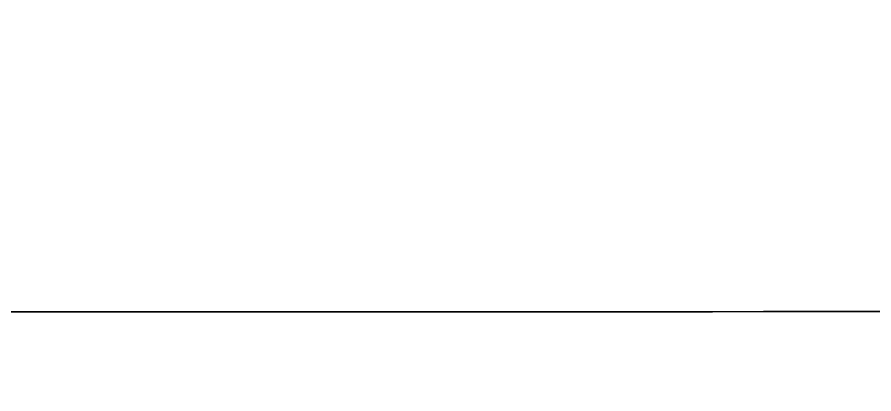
# Model space of a CAD drawing. Header units: millimetres. Extents: x 0 to 1845, y -1231 to 1016.
# Drawn here: x 403.31 to 414.23, y 311.66 to 316.47 of the extents above; entities that cross this region are included whole.
import ezdxf

# ---------------------------------------------------------------- set-up
doc = ezdxf.new("R2010")
doc.units = ezdxf.units.MM
doc.layers.add('Blocks', color=7, linetype='Continuous')
doc.layers.add('Blocks$Outline', color=7, linetype='Continuous', lineweight=35, true_color=0xff3f3f)

# ---------------------------------------------------------------- blocks, each defined once
blk = doc.blocks.new('Falcon Lounge Chair Front')
at = {"layer": 'Blocks$Outline'}
for points, weights, knots in [([(407.021, 168.216), (406.919, 198.686), (386.12, 206.639), (326.083, 229.598), (266.046, 252.557), (257.431, 255.851), (253.073, 266.864), (243.318, 291.51), (233.958, 316.46)], [0.998397317843, 0.794854779536, 1, 1, 1, 0.921756045779, 1, 0.995382562248, 0.99091178955], [0.335404, 0.335404, 0.335404, 52.399453, 52.399453, 52.976582, 52.976582, 76.869264, 76.869264, 136.103579, 136.103579, 136.103579]), ([(580.087, 316.466), (570.726, 291.513), (560.97, 266.864), (556.611, 255.851), (547.996, 252.557), (487.959, 229.598), (427.922, 206.639), (409.112, 199.446), (407.163, 172.026)], [0.911641752174, 0.9089742993, 0.906429337483, 0.835506721896, 0.906429337483, 0.906429337483, 0.906429337483, 0.734887602827, 0.878609928706], [685.284238, 685.284238, 685.284238, 739.451378, 739.451378, 763.34406, 763.34406, 763.92119, 763.92119, 811.951166, 811.951166, 811.951166])]:
    blk.add_rational_spline(points, weights, degree=2, knots=knots, dxfattribs=at)
blk.add_open_spline([(240.498, 316.145), (268.226, 314.999), (295.966, 314.14), (323.714, 313.567), (351.461, 312.994), (379.214, 312.708), (406.967, 312.708), (434.721, 312.708), (462.474, 312.994), (490.221, 313.567), (517.968, 314.14), (545.709, 314.999), (573.437, 316.145), (574.765, 316.2), (576.093, 316.26), (577.42, 316.326), (578.309, 316.37), (579.199, 316.417), (580.087, 316.466)], degree=3, knots=[-461.963988, -461.963988, -461.963988, -461.963988, -378.701673, -378.701673, -378.701673, -295.43985, -295.43985, -295.43985, -212.178028, -212.178028, -212.178028, -128.915713, -128.915713, -128.915713, -124.927796, -124.927796, -124.927796, -122.255037, -122.255037, -122.255037, -122.255037], dxfattribs=at)

msp = doc.modelspace()

# ---------------------------------------------------------------- block references
at = {"layer": 'Blocks'}
msp.add_blockref('Falcon Lounge Chair Front', (0, 0), dxfattribs=at)

doc.saveas('drawing.dxf')
